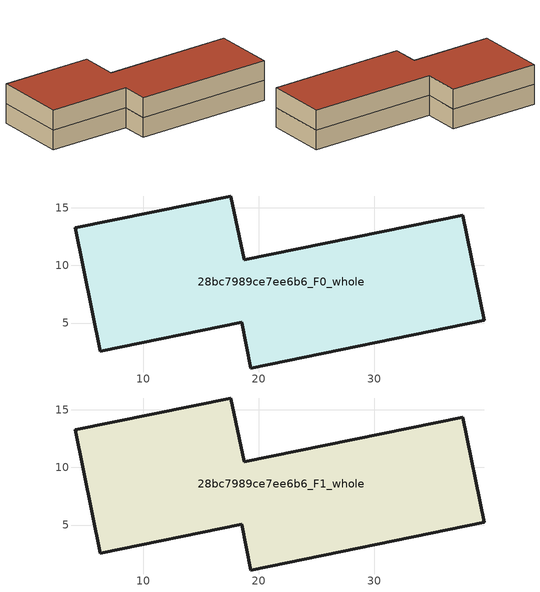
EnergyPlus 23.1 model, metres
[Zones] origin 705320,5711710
28bc7989ce7ee6b6_F0_whole
 floor ground (EU_floor_Construction): 37.7,14.37 39.57,5.24 19.32,1.11 18.51,5.07 6.27,2.57 4.07,13.26 17.59,16.02 18.73,10.48 z0
 wall outside (EU_wall_Construction): 37.7,14.37 18.73,10.48 17.59,16.02 4.07,13.26 6.27,2.57 18.51,5.07 19.32,1.11 39.57,5.24 37.7,14.37 z0:3
28bc7989ce7ee6b6_F1_whole
 floor to 28bc7989ce7ee6b6_F0_whole (EU_floor_Construction): 37.7,14.37 39.57,5.24 19.32,1.11 18.51,5.07 6.27,2.57 4.07,13.26 17.59,16.02 18.73,10.48 z3
 wall outside (EU_wall_Construction): 37.7,14.37 18.73,10.48 17.59,16.02 4.07,13.26 6.27,2.57 18.51,5.07 19.32,1.11 39.57,5.24 37.7,14.37 z3:6
 roof outside (EU_roof_Construction): 39.57,5.24 37.7,14.37 18.73,10.48 17.59,16.02 4.07,13.26 6.27,2.57 18.51,5.07 19.32,1.11 z6
[Building]
EU S2 Campaign: North Axis=0; Terrain=City; Solar Distribution=FullExterior
[Site:Location]
London: Latitude=51.5; Longitude=-0.5; Time Zone=0; Elevation=25
[SizingPeriod:WeatherFileDays]
AnnualSizingPeriod: Begin Month=1; Begin Day of Month=1; End Month=12; End Day of Month=31; Day of Week for Start Day=Monday; Use Weather File Daylight Saving Period=No; Use Weather File Rain and Snow Indicators=No
[MATERIAL]
EU_InternalMass_Material: Roughness=MediumRough; Thickness=0.1; Conductivity=1; Density=1800; Specific Heat=900; Thermal Absorptance=0.9; Solar Absorptance=0.7; Visible Absorptance=0.7
[MATERIAL:NOMASS] Roughness=MediumRough; Thermal Absorptance=0.9; Solar Absorptance=0.7; Visible Absorptance=0.7
Name | Thermal Resistance
EU_wall_NoMass | 0.71061
EU_roof_NoMass | 2.41608
EU_floor_NoMass | 1.75078
[CONSTRUCTION]
EU_wall_Construction: EU_wall_NoMass
EU_roof_Construction: EU_roof_NoMass
EU_floor_Construction: EU_floor_NoMass
EU_InternalMass_Construction: EU_InternalMass_Material
[ZONE] Type=1; Multiplier=1; Ceiling Height=autocalculate; Floor Area=autocalculate; Part of Total Floor Area=Yes
Name | Volume
28bc7989ce7ee6b6_F0_whole | 1008.36
28bc7989ce7ee6b6_F1_whole | 1008.35
[INTERNALMASS] Construction=EU_InternalMass_Construction; Surface Area=336.118
Name | Zone or ZoneList
28bc7989ce7ee6b6_F0_whole_EU_InternalMass | 28bc7989ce7ee6b6_F0_whole
28bc7989ce7ee6b6_F1_whole_EU_InternalMass | 28bc7989ce7ee6b6_F1_whole
[OTHEREQUIPMENT] Fuel Type=Electricity; Design Level Calculation Method=Watts/Area; Power per Zone Floor Area=1; Fraction Latent=0; Fraction Radiant=0; Fraction Lost=0; Carbon Dioxide Generation Rate=0; EndUse Subcategory=EU_Step8_InternalGains
Name | Zone or ZoneList or Space or SpaceList | Schedule
EU_Step8_InternalGain_28bc7989ce7ee6b6_F0_whole_f000 | 28bc7989ce7ee6b6_F0_whole | EU_Step8_GainSchedule_28bc7989ce7ee6b6_F0_whole_f000
EU_Step8_InternalGain_28bc7989ce7ee6b6_F1_whole_f000 | 28bc7989ce7ee6b6_F1_whole | EU_Step8_GainSchedule_28bc7989ce7ee6b6_F1_whole_f000
[ZONEVENTILATION:DESIGNFLOWRATE] Schedule=EU_AlwaysOn; Design Flow Rate Calculation Method=AirChanges/Hour; Air Changes per Hour=0.496673; Ventilation Type=Natural; Fan Pressure Rise=0; Fan Total Efficiency=1; Constant Term Coefficient=1; Temperature Term Coefficient=0; Velocity Term Coefficient=0; Velocity Squared Term Coefficient=0; Minimum Indoor Temperature=-100; Maximum Indoor Temperature=100; Delta Temperature=-100; Minimum Outdoor Temperature=-100; Maximum Outdoor Temperature=100; Maximum Wind Speed=40
Name | Zone or ZoneList or Space or SpaceList
EU_ConstantAir_28bc7989ce7ee6b6_F0_whole | 28bc7989ce7ee6b6_F0_whole
EU_ConstantAir_28bc7989ce7ee6b6_F1_whole | 28bc7989ce7ee6b6_F1_whole
[HVACTEMPLATE:THERMOSTAT] Constant Heating Setpoint=20; Constant Cooling Setpoint=50
EU_HeatOnly_28bc7989ce7ee6b6_F0_whole; EU_HeatOnly_28bc7989ce7ee6b6_F1_whole
[HVACTEMPLATE:ZONE:IDEALLOADSAIRSYSTEM] System Availability Schedule=EU_AlwaysOn; Maximum Heating Supply Air Temperature=50; Minimum Cooling Supply Air Temperature=13; Maximum Heating Supply Air Humidity Ratio=0.0156; Minimum Cooling Supply Air Humidity Ratio=0.0077; Heating Limit=NoLimit; Cooling Limit=NoLimit; Heating Availability Schedule=EU_AlwaysOn; Cooling Availability Schedule=EU_CoolingOff; Dehumidification Control Type=ConstantSensibleHeatRatio; Cooling Sensible Heat Ratio=0.7; Dehumidification Setpoint=60; Humidification Control Type=None; Humidification Setpoint=30; Outdoor Air Method=None; Outdoor Air Flow Rate per Person=0.00944; Outdoor Air Flow Rate per Zone Floor Area=0; Outdoor Air Flow Rate per Zone=0; Demand Controlled Ventilation Type=None; Outdoor Air Economizer Type=NoEconomizer; Heat Recovery Type=None; Sensible Heat Recovery Effectiveness=0.7; Latent Heat Recovery Effectiveness=0.65
Name | Template Thermostat
28bc7989ce7ee6b6_F0_whole | EU_HeatOnly_28bc7989ce7ee6b6_F0_whole
28bc7989ce7ee6b6_F1_whole | EU_HeatOnly_28bc7989ce7ee6b6_F1_whole
[SIZING:ZONE] Zone Cooling Design Supply Air Temperature Input Method=SupplyAirTemperature; Zone Cooling Design Supply Air Temperature=13; Zone Heating Design Supply Air Temperature Input Method=SupplyAirTemperature; Zone Heating Design Supply Air Temperature=50; Zone Cooling Design Supply Air Humidity Ratio=0.008; Zone Heating Design Supply Air Humidity Ratio=0.008; Cooling Design Air Flow Method=DesignDay; Cooling Design Air Flow Rate=0; Cooling Minimum Air Flow per Zone Floor Area=0.000762; Cooling Minimum Air Flow=0; Cooling Minimum Air Flow Fraction=0.2; Heating Design Air Flow Method=DesignDay; Heating Design Air Flow Rate=0; Heating Maximum Air Flow per Zone Floor Area=0.002032; Heating Maximum Air Flow=0.141576; Heating Maximum Air Flow Fraction=0.3; Account for Dedicated Outdoor Air System=No; Dedicated Outdoor Air System Control Strategy=NeutralSupplyAir; Dedicated Outdoor Air Low Setpoint Temperature for Design=autosize; Dedicated Outdoor Air High Setpoint Temperature for Design=autosize; Zone Load Sizing Method=Sensible Load Only No Latent Load; Zone Latent Cooling Design Supply Air Humidity Ratio Input Method=HumidityRatioDifference; Zone Cooling Design Supply Air Humidity Ratio Difference=0.005; Zone Latent Heating Design Supply Air Humidity Ratio Input Method=HumidityRatioDifference; Zone Humidification Design Supply Air Humidity Ratio Difference=0.005
28bc7989ce7ee6b6_F0_whole; 28bc7989ce7ee6b6_F1_whole
[SCHEDULE:CONSTANT]
Name | Hourly Value
EU_AlwaysOn | 1
EU_CoolingOff | 0
[SCHEDULE:FILE] Column Number=1; Rows to Skip at Top=0; Number of Hours of Data=8760; Column Separator=Comma; Interpolate to Timestep=No; Minutes per Item=60; Adjust Schedule for Daylight Savings=Yes
Name | File
EU_Step8_GainSchedule_28bc7989ce7ee6b6_F0_whole_f000 | C:\Users\o_iseri\Desktop\OpenUBEM\openubem\outputs\eu_evidence\EU-11\GB-LDN-STDUNSTANS\idfs\28bc7989ce7ee6b6\28bc7989ce7ee6b6_F0_whole_f000_gain.csv
EU_Step8_GainSchedule_28bc7989ce7ee6b6_F1_whole_f000 | C:\Users\o_iseri\Desktop\OpenUBEM\openubem\outputs\eu_evidence\EU-11\GB-LDN-STDUNSTANS\idfs\28bc7989ce7ee6b6\28bc7989ce7ee6b6_F1_whole_f000_gain.csv
